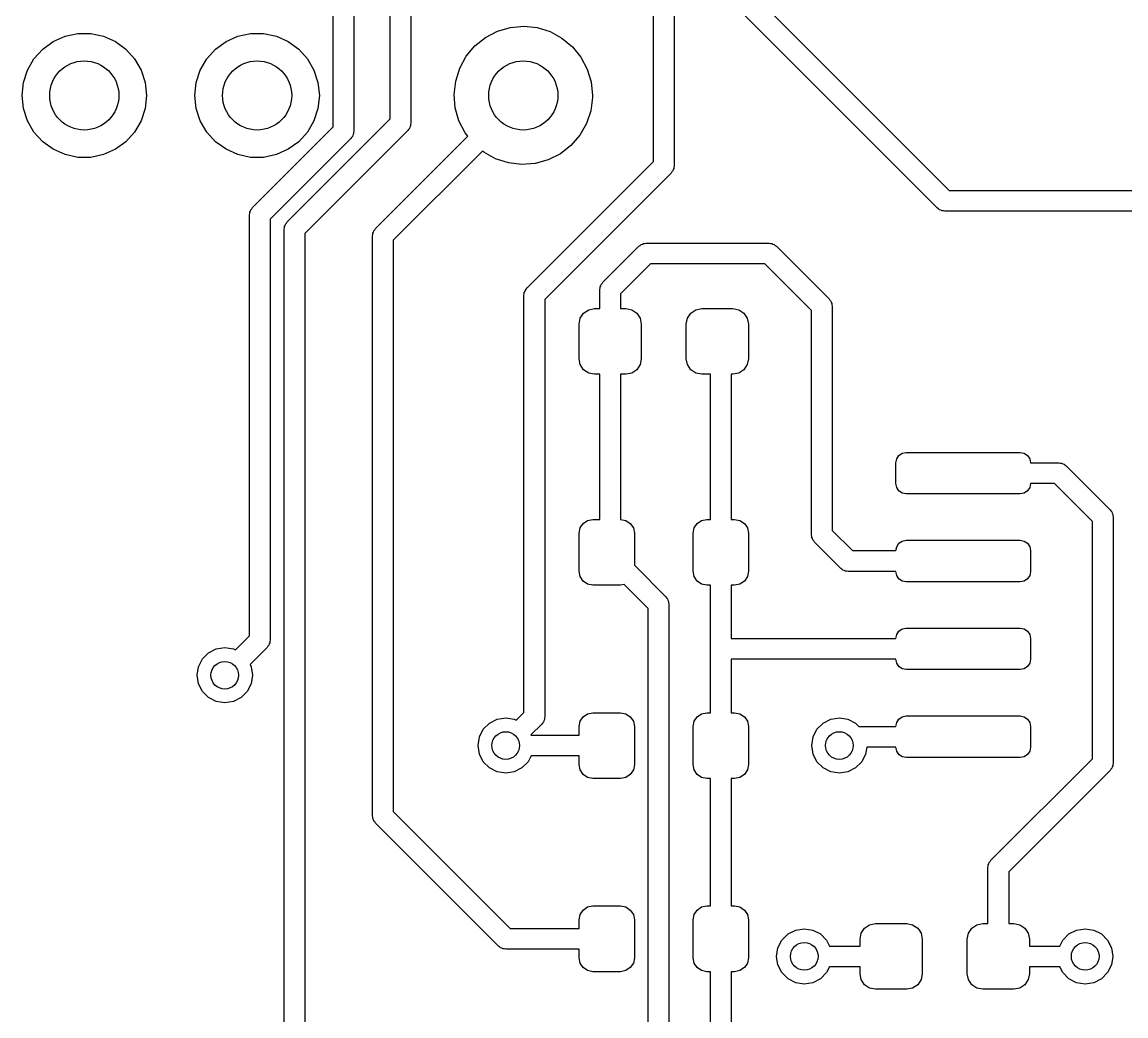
# Model space of a CAD drawing. Extents: x 74 to 208, y -143 to -31.
# Drawn here: x 140.07 to 156.04, y -102.21 to -87.84 of the extents above; entities that cross this region are included whole.
import ezdxf

# ---------------------------------------------------------------- set-up
doc = ezdxf.new("R2010")
doc.units = 0
doc.layers.add('BLACK', color=7, linetype='CONTINUOUS')

msp = doc.modelspace()

# ---------------------------------------------------------------- linework, layer by layer
at = {"layer": 'BLACK', "linetype": 'CONTINUOUS'}
for p, q in [((149.502, -78.8244), (149.502, -89.916)), ((149.202, -89.8539), (149.202, -78.8865)), ((145.392, -89.24), (145.392, -84.8981)), ((145.692, -84.836), (145.692, -89.3022)), ((144.87, -86.808), (144.87, -89.4178)), ((150.01, -86.8059), (153.478, -90.274)), ((144.57, -89.3556), (144.57, -86.8701)), ((153.31, -90.5301), (149.754, -86.9741)), ((146.772, -88.0632), (146.945, -87.9728)), ((146.945, -87.9728), (147.133, -87.9177)), ((147.133, -87.9177), (147.327, -87.9)), ((147.327, -87.9), (147.521, -87.9204)), ((147.521, -87.9204), (147.708, -87.9781)), ((147.708, -87.9781), (147.879, -88.071)), ((140.368, -88.2312), (140.52, -88.1206)), ((140.52, -88.1206), (140.692, -88.044)), ((140.692, -88.044), (140.876, -88.0049)), ((140.876, -88.0049), (141.064, -88.0049)), ((141.064, -88.0049), (141.248, -88.044)), ((141.248, -88.044), (141.42, -88.1206)), ((141.42, -88.1206), (141.572, -88.2312)), ((142.868, -88.2312), (143.02, -88.1206)), ((143.02, -88.1206), (143.192, -88.044)), ((143.192, -88.044), (143.376, -88.0049)), ((143.376, -88.0049), (143.564, -88.0049)), ((143.564, -88.0049), (143.748, -88.044)), ((143.748, -88.044), (143.92, -88.1206)), ((143.92, -88.1206), (144.072, -88.2312)), ((146.62, -88.1855), (146.772, -88.0632)), ((147.879, -88.071), (148.03, -88.1954)), ((140.242, -88.371), (140.368, -88.2312)), ((141.572, -88.2312), (141.698, -88.371)), ((142.742, -88.371), (142.868, -88.2312)), ((144.072, -88.2312), (144.198, -88.371)), ((146.495, -88.335), (146.62, -88.1855)), ((148.03, -88.1954), (148.153, -88.3466)), ((140.148, -88.5339), (140.242, -88.371)), ((141.698, -88.371), (141.792, -88.5339)), ((142.648, -88.5339), (142.742, -88.371)), ((144.198, -88.371), (144.292, -88.5339)), ((146.401, -88.5061), (146.495, -88.335)), ((148.153, -88.3466), (148.245, -88.5189)), ((140.09, -88.7129), (140.148, -88.5339)), ((141.792, -88.5339), (141.85, -88.7129)), ((142.59, -88.7129), (142.648, -88.5339)), ((144.292, -88.5339), (144.35, -88.7129)), ((146.342, -88.6921), (146.401, -88.5061)), ((148.245, -88.5189), (148.301, -88.7058)), ((140.07, -88.9), (140.09, -88.7129)), ((141.85, -88.7129), (141.87, -88.9)), ((142.57, -88.9), (142.59, -88.7129)), ((144.35, -88.7129), (144.37, -88.9)), ((146.32, -88.886), (146.342, -88.6921)), ((148.301, -88.7058), (148.32, -88.9)), ((140.09, -89.0871), (140.07, -88.9)), ((141.87, -88.9), (141.85, -89.0871)), ((142.59, -89.0871), (142.57, -88.9)), ((144.37, -88.9), (144.35, -89.0871)), ((146.336, -89.0805), (146.32, -88.886)), ((148.32, -88.9279), (148.295, -89.1215)), ((148.32, -88.9), (148.32, -88.9279)), ((140.148, -89.2661), (140.09, -89.0871)), ((141.85, -89.0871), (141.792, -89.2661)), ((142.648, -89.2661), (142.59, -89.0871)), ((144.35, -89.0871), (144.292, -89.2661)), ((146.39, -89.2681), (146.336, -89.0805)), ((143.903, -90.7286), (145.392, -89.24)), ((148.295, -89.1215), (148.234, -89.3067)), ((140.242, -89.429), (140.148, -89.2661)), ((141.792, -89.2661), (141.698, -89.429)), ((142.742, -89.429), (142.648, -89.2661)), ((143.404, -90.5217), (144.57, -89.3556)), ((145.648, -89.4082), (144.16, -90.8968)), ((144.292, -89.2661), (144.198, -89.429)), ((145.658, -89.3911), (145.648, -89.4082)), ((145.672, -89.3772), (145.658, -89.3911)), ((145.677, -89.3581), (145.672, -89.3772)), ((145.687, -89.341), (145.677, -89.3581)), ((145.692, -89.3022), (145.687, -89.3212)), ((145.687, -89.3212), (145.687, -89.341)), ((146.479, -89.4417), (146.39, -89.2681)), ((148.234, -89.3067), (148.137, -89.4764)), ((140.368, -89.5688), (140.242, -89.429)), ((140.52, -89.6794), (140.368, -89.5688)), ((141.572, -89.5688), (141.42, -89.6794)), ((141.698, -89.429), (141.572, -89.5688)), ((142.868, -89.5688), (142.742, -89.429)), ((143.02, -89.6794), (142.868, -89.5688)), ((144.826, -89.5238), (143.66, -90.6899)), ((144.072, -89.5688), (143.92, -89.6794)), ((144.198, -89.429), (144.072, -89.5688)), ((144.836, -89.5067), (144.826, -89.5238)), ((144.85, -89.4928), (144.836, -89.5067)), ((144.855, -89.4737), (144.85, -89.4928)), ((144.865, -89.4566), (144.855, -89.4737)), ((144.87, -89.4178), (144.865, -89.4368)), ((144.865, -89.4368), (144.865, -89.4566)), ((145.182, -90.8259), (146.518, -89.4901)), ((146.518, -89.4901), (146.479, -89.4417)), ((148.137, -89.4764), (148.01, -89.6242)), ((140.692, -89.756), (140.52, -89.6794)), ((141.42, -89.6794), (141.248, -89.756)), ((143.192, -89.756), (143.02, -89.6794)), ((143.92, -89.6794), (143.748, -89.756)), ((146.729, -89.7035), (145.438, -90.9941)), ((146.749, -89.7211), (146.729, -89.7035)), ((146.92, -89.8164), (146.749, -89.7211)), ((148.01, -89.6242), (147.856, -89.7443)), ((140.876, -89.7951), (140.692, -89.756)), ((141.064, -89.7951), (140.876, -89.7951)), ((141.248, -89.756), (141.064, -89.7951)), ((143.376, -89.7951), (143.192, -89.756)), ((143.564, -89.7951), (143.376, -89.7951)), ((143.748, -89.756), (143.564, -89.7951)), ((147.105, -89.8767), (146.92, -89.8164)), ((147.299, -89.8998), (147.105, -89.8767)), ((147.494, -89.8848), (147.299, -89.8998)), ((147.374, -91.6819), (149.202, -89.8539)), ((147.682, -89.8323), (147.494, -89.8848)), ((147.856, -89.7443), (147.682, -89.8323)), ((149.458, -90.0221), (147.63, -91.8501)), ((149.468, -90.005), (149.458, -90.0221)), ((149.482, -89.991), (149.468, -90.005)), ((149.487, -89.9719), (149.482, -89.991)), ((149.497, -89.9548), (149.487, -89.9719)), ((149.502, -89.916), (149.497, -89.9351)), ((149.497, -89.9351), (149.497, -89.9548)), ((153.478, -90.274), (163.521, -90.274)), ((143.394, -90.5388), (143.404, -90.5217)), ((153.327, -90.5399), (153.31, -90.5301)), ((143.36, -90.6278), (143.365, -90.6087)), ((143.36, -96.7119), (143.36, -90.6278)), ((143.365, -90.5889), (143.375, -90.5718)), ((143.365, -90.6087), (143.365, -90.5889)), ((143.375, -90.5718), (143.38, -90.5528)), ((143.38, -90.5528), (143.394, -90.5388)), ((143.66, -90.6899), (143.66, -96.774)), ((153.341, -90.5539), (153.327, -90.5399)), ((153.36, -90.559), (153.341, -90.5539)), ((153.377, -90.5689), (153.36, -90.559)), ((153.397, -90.5689), (153.377, -90.5689)), ((153.416, -90.574), (153.397, -90.5689)), ((163.459, -90.574), (153.416, -90.574)), ((143.86, -90.8347), (143.865, -90.8156)), ((143.86, -103.832), (143.86, -90.8347)), ((143.865, -90.7958), (143.874, -90.7787)), ((143.865, -90.8156), (143.865, -90.7958)), ((143.874, -90.7787), (143.88, -90.7597)), ((143.88, -90.7597), (143.894, -90.7457)), ((143.894, -90.7457), (143.903, -90.7286)), ((145.158, -90.857), (145.172, -90.843)), ((145.172, -90.843), (145.182, -90.8259)), ((144.16, -90.8968), (144.16, -103.894)), ((145.138, -90.932), (145.143, -90.9129)), ((145.138, -99.314), (145.138, -90.932)), ((145.143, -90.8932), (145.153, -90.8761)), ((145.143, -90.9129), (145.143, -90.8932)), ((145.153, -90.8761), (145.158, -90.857)), ((145.438, -90.9941), (145.438, -99.2519)), ((148.471, -91.6009), (148.992, -91.0799)), ((148.992, -91.0799), (149.009, -91.0701)), ((149.009, -91.0701), (149.023, -91.0561)), ((149.023, -91.0561), (149.042, -91.051)), ((149.042, -91.051), (149.059, -91.0411)), ((149.059, -91.0411), (149.079, -91.0411)), ((149.079, -91.0411), (149.098, -91.036)), ((149.098, -91.036), (150.876, -91.036)), ((150.876, -91.036), (150.895, -91.0411)), ((150.895, -91.0411), (150.915, -91.0411)), ((150.915, -91.0411), (150.932, -91.051)), ((150.932, -91.051), (150.951, -91.0561)), ((150.951, -91.0561), (150.965, -91.0701)), ((150.965, -91.0701), (150.982, -91.0799)), ((150.982, -91.0799), (151.744, -91.8419)), ((149.16, -91.336), (148.727, -91.7691)), ((150.814, -91.336), (149.16, -91.336)), ((151.488, -92.0101), (150.814, -91.336)), ((148.442, -91.6511), (148.447, -91.632)), ((148.447, -91.632), (148.461, -91.618)), ((148.461, -91.618), (148.471, -91.6009)), ((147.33, -91.788), (147.335, -91.7689)), ((147.33, -97.8219), (147.33, -91.788)), ((147.335, -91.7492), (147.345, -91.7321)), ((147.335, -91.7689), (147.335, -91.7492)), ((147.345, -91.7321), (147.35, -91.713)), ((147.35, -91.713), (147.364, -91.699)), ((147.364, -91.699), (147.374, -91.6819)), ((148.427, -91.707), (148.432, -91.6879)), ((148.427, -91.981), (148.427, -91.707)), ((148.432, -91.6682), (148.442, -91.6511)), ((148.432, -91.6879), (148.432, -91.6682)), ((148.727, -91.7691), (148.727, -91.981)), ((147.63, -91.8501), (147.63, -97.884)), ((151.744, -91.8419), (151.754, -91.859)), ((151.754, -91.859), (151.768, -91.873)), ((151.768, -91.873), (151.773, -91.8921)), ((151.773, -91.8921), (151.783, -91.9092)), ((151.783, -91.9092), (151.783, -91.9289)), ((151.783, -91.9289), (151.788, -91.948)), ((151.788, -91.948), (151.788, -95.1879)), ((148.127, -92.206), (148.144, -92.1199)), ((148.144, -92.1199), (148.193, -92.0469)), ((148.193, -92.0469), (148.266, -91.9981)), ((148.266, -91.9981), (148.352, -91.981)), ((148.352, -91.981), (148.427, -91.981)), ((148.727, -91.981), (148.802, -91.981)), ((148.802, -91.981), (148.888, -91.9981)), ((148.888, -91.9981), (148.961, -92.0469)), ((148.961, -92.0469), (149.01, -92.1199)), ((149.01, -92.1199), (149.027, -92.206)), ((149.677, -92.206), (149.694, -92.1199)), ((149.694, -92.1199), (149.743, -92.0469)), ((149.743, -92.0469), (149.816, -91.9981)), ((149.816, -91.9981), (149.902, -91.981)), ((149.902, -91.981), (150.352, -91.981)), ((150.352, -91.981), (150.438, -91.9981)), ((150.438, -91.9981), (150.511, -92.0469)), ((150.511, -92.0469), (150.56, -92.1199)), ((150.56, -92.1199), (150.577, -92.206)), ((151.488, -95.25), (151.488, -92.0101)), ((148.127, -92.706), (148.127, -92.206)), ((149.027, -92.206), (149.027, -92.706)), ((149.677, -92.706), (149.677, -92.206)), ((150.577, -92.206), (150.577, -92.706)), ((148.144, -92.7921), (148.127, -92.706)), ((149.027, -92.706), (149.01, -92.7921)), ((149.694, -92.7921), (149.677, -92.706)), ((150.577, -92.706), (150.56, -92.7921)), ((148.193, -92.8651), (148.144, -92.7921)), ((148.266, -92.9139), (148.193, -92.8651)), ((148.352, -92.931), (148.266, -92.9139)), ((148.888, -92.9139), (148.802, -92.931)), ((148.961, -92.8651), (148.888, -92.9139)), ((149.01, -92.7921), (148.961, -92.8651)), ((149.743, -92.8651), (149.694, -92.7921)), ((149.816, -92.9139), (149.743, -92.8651)), ((149.902, -92.931), (149.816, -92.9139)), ((150.438, -92.9139), (150.352, -92.931)), ((150.511, -92.8651), (150.438, -92.9139)), ((150.56, -92.7921), (150.511, -92.8651)), ((148.427, -92.931), (148.352, -92.931)), ((148.427, -95.029), (148.427, -92.931)), ((148.802, -92.931), (148.727, -92.931)), ((148.727, -92.931), (148.727, -95.029)), ((150.027, -92.931), (149.902, -92.931)), ((150.027, -95.029), (150.027, -92.931)), ((150.352, -92.931), (150.327, -92.931)), ((150.327, -92.931), (150.327, -95.029)), ((152.709, -94.211), (152.721, -94.1536)), ((152.721, -94.1536), (152.753, -94.1049)), ((152.753, -94.1049), (152.802, -94.0724)), ((152.802, -94.0724), (152.859, -94.061)), ((152.859, -94.061), (154.509, -94.061)), ((154.509, -94.061), (154.567, -94.0724)), ((154.567, -94.0724), (154.615, -94.1049)), ((154.615, -94.1049), (154.648, -94.1536)), ((154.648, -94.1536), (154.659, -94.211)), ((152.709, -94.511), (152.709, -94.211)), ((154.659, -94.211), (155.067, -94.211)), ((155.067, -94.211), (155.086, -94.2161)), ((155.086, -94.2161), (155.106, -94.2161)), ((155.106, -94.2161), (155.123, -94.226)), ((155.123, -94.226), (155.142, -94.2311)), ((155.142, -94.2311), (155.156, -94.2451)), ((155.156, -94.2451), (155.173, -94.2549)), ((155.173, -94.2549), (155.808, -94.8899)), ((152.721, -94.5684), (152.709, -94.511)), ((154.659, -94.511), (154.648, -94.5684)), ((155.005, -94.511), (154.659, -94.511)), ((155.552, -95.0581), (155.005, -94.511)), ((152.753, -94.6171), (152.721, -94.5684)), ((152.802, -94.6496), (152.753, -94.6171)), ((152.859, -94.661), (152.802, -94.6496)), ((154.509, -94.661), (152.859, -94.661)), ((154.567, -94.6496), (154.509, -94.661)), ((154.615, -94.6171), (154.567, -94.6496)), ((154.648, -94.5684), (154.615, -94.6171)), ((155.808, -94.8899), (155.818, -94.907)), ((155.818, -94.907), (155.832, -94.921)), ((155.832, -94.921), (155.837, -94.9401)), ((155.837, -94.9401), (155.847, -94.9572)), ((155.847, -94.9572), (155.847, -94.9769)), ((155.847, -94.9769), (155.852, -94.996)), ((155.852, -94.996), (155.852, -98.552)), ((148.127, -95.229), (148.142, -95.1525)), ((148.142, -95.1525), (148.186, -95.0876)), ((148.186, -95.0876), (148.25, -95.0442)), ((148.25, -95.0442), (148.327, -95.029)), ((148.327, -95.029), (148.427, -95.029)), ((148.727, -95.029), (148.804, -95.0442)), ((148.804, -95.0442), (148.868, -95.0876)), ((148.868, -95.0876), (148.912, -95.1525)), ((148.912, -95.1525), (148.927, -95.229)), ((149.777, -95.229), (149.792, -95.1525)), ((149.792, -95.1525), (149.836, -95.0876)), ((149.836, -95.0876), (149.9, -95.0442)), ((149.9, -95.0442), (149.977, -95.029)), ((149.977, -95.029), (150.027, -95.029)), ((150.327, -95.029), (150.377, -95.029)), ((150.377, -95.029), (150.454, -95.0442)), ((150.454, -95.0442), (150.518, -95.0876)), ((150.518, -95.0876), (150.562, -95.1525)), ((150.562, -95.1525), (150.577, -95.229)), ((155.552, -98.4899), (155.552, -95.0581)), ((148.127, -95.779), (148.127, -95.229)), ((148.927, -95.229), (148.927, -95.6919)), ((149.777, -95.779), (149.777, -95.229)), ((150.577, -95.229), (150.577, -95.779)), ((151.493, -95.2691), (151.488, -95.25)), ((151.493, -95.2888), (151.493, -95.2691)), ((151.503, -95.3059), (151.493, -95.2888)), ((151.508, -95.325), (151.503, -95.3059)), ((151.788, -95.1879), (152.081, -95.481)), ((151.522, -95.339), (151.508, -95.325)), ((151.532, -95.3561), (151.522, -95.339)), ((151.913, -95.7371), (151.532, -95.3561)), ((152.081, -95.481), (152.709, -95.481)), ((152.709, -95.481), (152.721, -95.4236)), ((152.721, -95.4236), (152.753, -95.3749)), ((152.753, -95.3749), (152.802, -95.3424)), ((152.802, -95.3424), (152.859, -95.331)), ((152.859, -95.331), (154.509, -95.331)), ((154.509, -95.331), (154.567, -95.3424)), ((154.567, -95.3424), (154.615, -95.3749)), ((154.615, -95.3749), (154.648, -95.4236)), ((154.648, -95.4236), (154.659, -95.481)), ((154.659, -95.481), (154.659, -95.781)), ((148.142, -95.8555), (148.127, -95.779)), ((148.927, -95.6919), (149.383, -96.1479)), ((149.792, -95.8555), (149.777, -95.779)), ((150.577, -95.779), (150.562, -95.8555)), ((151.93, -95.7469), (151.913, -95.7371)), ((151.944, -95.7609), (151.93, -95.7469)), ((151.963, -95.766), (151.944, -95.7609)), ((151.98, -95.7759), (151.963, -95.766)), ((152, -95.7759), (151.98, -95.7759)), ((152.019, -95.781), (152, -95.7759)), ((152.709, -95.781), (152.019, -95.781)), ((152.721, -95.8384), (152.709, -95.781)), ((154.659, -95.781), (154.648, -95.8384)), ((148.186, -95.9204), (148.142, -95.8555)), ((148.25, -95.9638), (148.186, -95.9204)), ((149.836, -95.9204), (149.792, -95.8555)), ((149.9, -95.9638), (149.836, -95.9204)), ((150.518, -95.9204), (150.454, -95.9638)), ((150.562, -95.8555), (150.518, -95.9204)), ((152.753, -95.8871), (152.721, -95.8384)), ((152.802, -95.9196), (152.753, -95.8871)), ((152.859, -95.931), (152.802, -95.9196)), ((154.509, -95.931), (152.859, -95.931)), ((154.567, -95.9196), (154.509, -95.931)), ((154.615, -95.8871), (154.567, -95.9196)), ((154.648, -95.8384), (154.615, -95.8871)), ((148.327, -95.979), (148.25, -95.9638)), ((148.727, -95.979), (148.327, -95.979)), ((148.779, -95.9686), (148.727, -95.979)), ((149.127, -96.3161), (148.779, -95.9686)), ((149.977, -95.979), (149.9, -95.9638)), ((150.027, -95.979), (149.977, -95.979)), ((150.027, -97.823), (150.027, -95.979)), ((150.377, -95.979), (150.327, -95.979)), ((150.327, -95.979), (150.327, -96.751)), ((150.454, -95.9638), (150.377, -95.979)), ((149.383, -96.1479), (149.393, -96.165)), ((149.393, -96.165), (149.407, -96.179)), ((149.407, -96.179), (149.412, -96.1981)), ((149.412, -96.1981), (149.422, -96.2152)), ((149.422, -96.2152), (149.422, -96.2349)), ((149.422, -96.2349), (149.427, -96.254)), ((149.427, -96.254), (149.427, -104.431)), ((149.127, -104.493), (149.127, -96.3161)), ((143.155, -96.9167), (143.36, -96.7119)), ((150.327, -96.751), (152.709, -96.751)), ((152.709, -96.751), (152.721, -96.6936)), ((152.721, -96.6936), (152.753, -96.6449)), ((152.753, -96.6449), (152.802, -96.6124)), ((152.802, -96.6124), (152.859, -96.601)), ((152.859, -96.601), (154.509, -96.601)), ((154.509, -96.601), (154.567, -96.6124)), ((154.567, -96.6124), (154.615, -96.6449)), ((154.615, -96.6449), (154.648, -96.6936)), ((154.648, -96.6936), (154.659, -96.751)), ((154.659, -96.751), (154.659, -97.051)), ((142.767, -96.9584), (142.878, -96.9016)), ((142.878, -96.9016), (143.002, -96.882)), ((143.002, -96.882), (143.126, -96.9016)), ((143.126, -96.9016), (143.155, -96.9167)), ((143.616, -96.8801), (143.367, -97.1288)), ((143.626, -96.863), (143.616, -96.8801)), ((143.64, -96.849), (143.626, -96.863)), ((143.645, -96.8299), (143.64, -96.849)), ((143.655, -96.8128), (143.645, -96.8299)), ((143.66, -96.774), (143.655, -96.7931)), ((143.655, -96.7931), (143.655, -96.8128)), ((142.622, -97.1584), (142.678, -97.0469)), ((142.678, -97.0469), (142.767, -96.9584)), ((152.709, -97.051), (150.327, -97.051)), ((150.327, -97.051), (150.327, -97.823)), ((152.721, -97.1084), (152.709, -97.051)), ((154.659, -97.051), (154.648, -97.1084)), ((142.602, -97.282), (142.622, -97.1584)), ((143.367, -97.1288), (143.382, -97.1584)), ((143.382, -97.1584), (143.402, -97.282)), ((152.753, -97.1571), (152.721, -97.1084)), ((152.802, -97.1896), (152.753, -97.1571)), ((152.859, -97.201), (152.802, -97.1896)), ((154.509, -97.201), (152.859, -97.201)), ((154.567, -97.1896), (154.509, -97.201)), ((154.615, -97.1571), (154.567, -97.1896)), ((154.648, -97.1084), (154.615, -97.1571)), ((142.622, -97.4056), (142.602, -97.282)), ((143.402, -97.282), (143.382, -97.4056)), ((142.678, -97.5171), (142.622, -97.4056)), ((142.767, -97.6056), (142.678, -97.5171)), ((143.326, -97.5171), (143.237, -97.6056)), ((143.382, -97.4056), (143.326, -97.5171)), ((142.878, -97.6624), (142.767, -97.6056)), ((143.002, -97.682), (142.878, -97.6624)), ((143.126, -97.6624), (143.002, -97.682)), ((143.237, -97.6056), (143.126, -97.6624)), ((147.219, -97.9327), (147.33, -97.8219)), ((148.186, -97.8816), (148.25, -97.8382)), ((148.25, -97.8382), (148.327, -97.823)), ((148.327, -97.823), (148.727, -97.823)), ((148.727, -97.823), (148.804, -97.8382)), ((148.804, -97.8382), (148.868, -97.8816)), ((149.836, -97.8816), (149.9, -97.8382)), ((149.9, -97.8382), (149.977, -97.823)), ((149.977, -97.823), (150.027, -97.823)), ((150.327, -97.823), (150.377, -97.823)), ((150.377, -97.823), (150.454, -97.8382)), ((150.454, -97.8382), (150.518, -97.8816)), ((152.802, -97.8824), (152.859, -97.871)), ((152.859, -97.871), (154.509, -97.871)), ((154.509, -97.871), (154.567, -97.8824)), ((146.742, -98.0629), (146.831, -97.9744)), ((146.831, -97.9744), (146.942, -97.9176)), ((146.942, -97.9176), (147.066, -97.898)), ((147.066, -97.898), (147.19, -97.9176)), ((147.19, -97.9176), (147.219, -97.9327)), ((147.586, -97.9901), (147.431, -98.1448)), ((147.596, -97.973), (147.586, -97.9901)), ((147.61, -97.959), (147.596, -97.973)), ((147.615, -97.9399), (147.61, -97.959)), ((147.625, -97.9228), (147.615, -97.9399)), ((147.63, -97.884), (147.625, -97.9031)), ((147.625, -97.9031), (147.625, -97.9228)), ((148.127, -98.023), (148.142, -97.9465)), ((148.127, -98.148), (148.127, -98.023)), ((148.142, -97.9465), (148.186, -97.8816)), ((148.868, -97.8816), (148.912, -97.9465)), ((148.912, -97.9465), (148.927, -98.023)), ((148.927, -98.023), (148.927, -98.573)), ((149.777, -98.023), (149.792, -97.9465)), ((149.777, -98.573), (149.777, -98.023)), ((149.792, -97.9465), (149.836, -97.8816)), ((150.518, -97.8816), (150.562, -97.9465)), ((150.562, -97.9465), (150.577, -98.023)), ((150.577, -98.023), (150.577, -98.573)), ((151.568, -98.0629), (151.657, -97.9744)), ((151.657, -97.9744), (151.768, -97.9176)), ((151.768, -97.9176), (151.892, -97.898)), ((151.892, -97.898), (152.016, -97.9176)), ((152.016, -97.9176), (152.127, -97.9744)), ((152.127, -97.9744), (152.174, -98.021)), ((152.174, -98.021), (152.709, -98.021)), ((152.709, -98.021), (152.721, -97.9636)), ((152.721, -97.9636), (152.753, -97.9149)), ((152.753, -97.9149), (152.802, -97.8824)), ((154.567, -97.8824), (154.615, -97.9149)), ((154.615, -97.9149), (154.648, -97.9636)), ((154.648, -97.9636), (154.659, -98.021)), ((154.659, -98.021), (154.659, -98.321)), ((146.666, -98.298), (146.686, -98.1744)), ((146.686, -98.1744), (146.742, -98.0629)), ((147.431, -98.1448), (147.433, -98.148)), ((147.433, -98.148), (148.127, -98.148)), ((151.492, -98.298), (151.512, -98.1744)), ((151.512, -98.1744), (151.568, -98.0629)), ((146.686, -98.4216), (146.666, -98.298)), ((151.512, -98.4216), (151.492, -98.298)), ((152.288, -98.321), (152.272, -98.4216)), ((152.709, -98.321), (152.288, -98.321)), ((152.721, -98.3784), (152.709, -98.321)), ((154.659, -98.321), (154.648, -98.3784)), ((146.742, -98.5331), (146.686, -98.4216)), ((147.433, -98.448), (147.39, -98.5331)), ((148.127, -98.448), (147.433, -98.448)), ((148.127, -98.573), (148.127, -98.448)), ((151.568, -98.5331), (151.512, -98.4216)), ((152.272, -98.4216), (152.216, -98.5331)), ((152.753, -98.4271), (152.721, -98.3784)), ((152.802, -98.4596), (152.753, -98.4271)), ((152.859, -98.471), (152.802, -98.4596)), ((154.509, -98.471), (152.859, -98.471)), ((154.085, -99.9569), (155.552, -98.4899)), ((154.567, -98.4596), (154.509, -98.471)), ((154.615, -98.4271), (154.567, -98.4596)), ((154.648, -98.3784), (154.615, -98.4271)), ((146.831, -98.6216), (146.742, -98.5331)), ((146.942, -98.6784), (146.831, -98.6216)), ((147.301, -98.6216), (147.19, -98.6784)), ((147.39, -98.5331), (147.301, -98.6216)), ((148.142, -98.6495), (148.127, -98.573)), ((148.186, -98.7144), (148.142, -98.6495)), ((148.912, -98.6495), (148.868, -98.7144)), ((148.927, -98.573), (148.912, -98.6495)), ((149.792, -98.6495), (149.777, -98.573)), ((149.836, -98.7144), (149.792, -98.6495)), ((150.562, -98.6495), (150.518, -98.7144)), ((150.577, -98.573), (150.562, -98.6495)), ((151.657, -98.6216), (151.568, -98.5331)), ((151.768, -98.6784), (151.657, -98.6216)), ((152.127, -98.6216), (152.016, -98.6784)), ((152.216, -98.5331), (152.127, -98.6216)), ((155.808, -98.6581), (154.341, -100.125)), ((155.818, -98.641), (155.808, -98.6581)), ((155.832, -98.627), (155.818, -98.641)), ((155.837, -98.6079), (155.832, -98.627)), ((155.847, -98.5908), (155.837, -98.6079)), ((155.852, -98.552), (155.847, -98.5711)), ((155.847, -98.5711), (155.847, -98.5908)), ((147.066, -98.698), (146.942, -98.6784)), ((147.19, -98.6784), (147.066, -98.698)), ((148.25, -98.7578), (148.186, -98.7144)), ((148.327, -98.773), (148.25, -98.7578)), ((148.727, -98.773), (148.327, -98.773)), ((148.804, -98.7578), (148.727, -98.773)), ((148.868, -98.7144), (148.804, -98.7578)), ((149.9, -98.7578), (149.836, -98.7144)), ((149.977, -98.773), (149.9, -98.7578)), ((150.027, -98.773), (149.977, -98.773)), ((150.027, -100.617), (150.027, -98.773)), ((150.377, -98.773), (150.327, -98.773)), ((150.327, -98.773), (150.327, -100.617)), ((150.454, -98.7578), (150.377, -98.773)), ((150.518, -98.7144), (150.454, -98.7578)), ((151.892, -98.698), (151.768, -98.6784)), ((152.016, -98.6784), (151.892, -98.698)), ((145.143, -99.3331), (145.138, -99.314)), ((145.438, -99.2519), (147.128, -100.942)), ((145.143, -99.3528), (145.143, -99.3331)), ((145.153, -99.3699), (145.143, -99.3528)), ((145.158, -99.389), (145.153, -99.3699)), ((145.172, -99.403), (145.158, -99.389)), ((145.182, -99.4201), (145.172, -99.403)), ((146.96, -101.198), (145.182, -99.4201)), ((154.041, -100.063), (154.046, -100.044)), ((154.041, -100.871), (154.041, -100.063)), ((154.046, -100.024), (154.056, -100.007)), ((154.046, -100.044), (154.046, -100.024)), ((154.056, -100.007), (154.061, -99.988)), ((154.061, -99.988), (154.075, -99.974)), ((154.075, -99.974), (154.085, -99.9569)), ((154.341, -100.125), (154.341, -100.871)), ((148.127, -100.817), (148.142, -100.74)), ((148.142, -100.74), (148.186, -100.676)), ((148.186, -100.676), (148.25, -100.632)), ((148.25, -100.632), (148.327, -100.617)), ((148.327, -100.617), (148.727, -100.617)), ((148.727, -100.617), (148.804, -100.632)), ((148.804, -100.632), (148.868, -100.676)), ((148.868, -100.676), (148.912, -100.74)), ((148.912, -100.74), (148.927, -100.817)), ((149.777, -100.817), (149.792, -100.74)), ((149.792, -100.74), (149.836, -100.676)), ((149.836, -100.676), (149.9, -100.632)), ((149.9, -100.632), (149.977, -100.617)), ((149.977, -100.617), (150.027, -100.617)), ((150.327, -100.617), (150.377, -100.617)), ((150.377, -100.617), (150.454, -100.632)), ((150.454, -100.632), (150.518, -100.676)), ((150.518, -100.676), (150.562, -100.74)), ((150.562, -100.74), (150.577, -100.817)), ((148.127, -100.942), (148.127, -100.817)), ((148.927, -100.817), (148.927, -101.367)), ((149.777, -101.367), (149.777, -100.817)), ((150.577, -100.817), (150.577, -101.367)), ((152.257, -100.937), (152.33, -100.888)), ((152.33, -100.888), (152.416, -100.871)), ((152.416, -100.871), (152.866, -100.871)), ((152.866, -100.871), (152.952, -100.888)), ((152.952, -100.888), (153.025, -100.937)), ((153.807, -100.937), (153.88, -100.888)), ((153.88, -100.888), (153.966, -100.871)), ((153.966, -100.871), (154.041, -100.871)), ((154.341, -100.871), (154.416, -100.871)), ((154.416, -100.871), (154.502, -100.888)), ((154.502, -100.888), (154.575, -100.937)), ((147.128, -100.942), (148.127, -100.942)), ((151.06, -101.111), (151.149, -101.022)), ((151.149, -101.022), (151.26, -100.966)), ((151.26, -100.966), (151.384, -100.946)), ((151.384, -100.946), (151.508, -100.966)), ((151.508, -100.966), (151.619, -101.022)), ((151.619, -101.022), (151.708, -101.111)), ((152.191, -101.096), (152.208, -101.01)), ((152.208, -101.01), (152.257, -100.937)), ((153.025, -100.937), (153.074, -101.01)), ((153.074, -101.01), (153.091, -101.096)), ((153.741, -101.096), (153.758, -101.01)), ((153.758, -101.01), (153.807, -100.937)), ((154.575, -100.937), (154.624, -101.01)), ((154.624, -101.01), (154.641, -101.096)), ((155.124, -101.111), (155.213, -101.022)), ((155.213, -101.022), (155.324, -100.966)), ((155.324, -100.966), (155.448, -100.946)), ((155.448, -100.946), (155.572, -100.966)), ((155.572, -100.966), (155.683, -101.022)), ((155.683, -101.022), (155.772, -101.111)), ((146.977, -101.208), (146.96, -101.198)), ((146.991, -101.222), (146.977, -101.208)), ((147.01, -101.227), (146.991, -101.222)), ((147.027, -101.237), (147.01, -101.227)), ((150.984, -101.346), (151.004, -101.222)), ((151.004, -101.222), (151.06, -101.111)), ((151.708, -101.111), (151.751, -101.196)), ((151.751, -101.196), (152.191, -101.196)), ((152.191, -101.196), (152.191, -101.096)), ((153.091, -101.096), (153.091, -101.596)), ((153.741, -101.596), (153.741, -101.096)), ((154.641, -101.096), (154.641, -101.196)), ((154.641, -101.196), (155.081, -101.196)), ((155.081, -101.196), (155.124, -101.111)), ((155.772, -101.111), (155.828, -101.222)), ((155.828, -101.222), (155.848, -101.346)), ((147.047, -101.237), (147.027, -101.237)), ((147.066, -101.242), (147.047, -101.237)), ((148.127, -101.242), (147.066, -101.242)), ((148.127, -101.367), (148.127, -101.242)), ((148.142, -101.444), (148.127, -101.367)), ((148.927, -101.367), (148.912, -101.444)), ((149.792, -101.444), (149.777, -101.367)), ((150.577, -101.367), (150.562, -101.444)), ((151.004, -101.47), (150.984, -101.346)), ((155.848, -101.346), (155.828, -101.47)), ((148.186, -101.508), (148.142, -101.444)), ((148.25, -101.552), (148.186, -101.508)), ((148.868, -101.508), (148.804, -101.552)), ((148.912, -101.444), (148.868, -101.508)), ((149.836, -101.508), (149.792, -101.444)), ((149.9, -101.552), (149.836, -101.508)), ((150.518, -101.508), (150.454, -101.552)), ((150.562, -101.444), (150.518, -101.508)), ((151.06, -101.581), (151.004, -101.47)), ((151.751, -101.496), (151.708, -101.581)), ((152.191, -101.496), (151.751, -101.496)), ((152.191, -101.596), (152.191, -101.496)), ((155.081, -101.496), (154.641, -101.496)), ((154.641, -101.496), (154.641, -101.596)), ((155.124, -101.581), (155.081, -101.496)), ((155.828, -101.47), (155.772, -101.581)), ((148.327, -101.567), (148.25, -101.552)), ((148.727, -101.567), (148.327, -101.567)), ((148.804, -101.552), (148.727, -101.567)), ((149.977, -101.567), (149.9, -101.552)), ((150.027, -101.567), (149.977, -101.567)), ((150.027, -103.411), (150.027, -101.567)), ((150.377, -101.567), (150.327, -101.567)), ((150.327, -101.567), (150.327, -103.411)), ((150.454, -101.552), (150.377, -101.567)), ((151.149, -101.67), (151.06, -101.581)), ((151.26, -101.726), (151.149, -101.67)), ((151.619, -101.67), (151.508, -101.726)), ((151.708, -101.581), (151.619, -101.67)), ((152.208, -101.682), (152.191, -101.596)), ((152.257, -101.755), (152.208, -101.682)), ((153.074, -101.682), (153.025, -101.755)), ((153.091, -101.596), (153.074, -101.682)), ((153.758, -101.682), (153.741, -101.596)), ((153.807, -101.755), (153.758, -101.682)), ((154.624, -101.682), (154.575, -101.755)), ((154.641, -101.596), (154.624, -101.682)), ((155.213, -101.67), (155.124, -101.581)), ((155.324, -101.726), (155.213, -101.67)), ((155.683, -101.67), (155.572, -101.726)), ((155.772, -101.581), (155.683, -101.67)), ((151.384, -101.746), (151.26, -101.726)), ((151.508, -101.726), (151.384, -101.746)), ((152.33, -101.804), (152.257, -101.755)), ((152.416, -101.821), (152.33, -101.804)), ((152.866, -101.821), (152.416, -101.821)), ((152.952, -101.804), (152.866, -101.821)), ((153.025, -101.755), (152.952, -101.804)), ((153.88, -101.804), (153.807, -101.755)), ((153.966, -101.821), (153.88, -101.804)), ((154.416, -101.821), (153.966, -101.821)), ((154.502, -101.804), (154.416, -101.821)), ((154.575, -101.755), (154.502, -101.804)), ((155.448, -101.746), (155.324, -101.726)), ((155.572, -101.726), (155.448, -101.746))]:
    msp.add_line(p, q, dxfattribs=at)
at = {"layer": 'BLACK'}
for centre, radius in [((140.97, -88.9), 0.5), ((143.47, -88.9), 0.5), ((147.32, -88.9), 0.5), ((143.002, -97.282), 0.2), ((147.066, -98.298), 0.2), ((151.892, -98.298), 0.2), ((151.384, -101.346), 0.2), ((155.448, -101.346), 0.2)]:
    msp.add_circle(centre, radius, dxfattribs=at)

doc.saveas('drawing.dxf')
